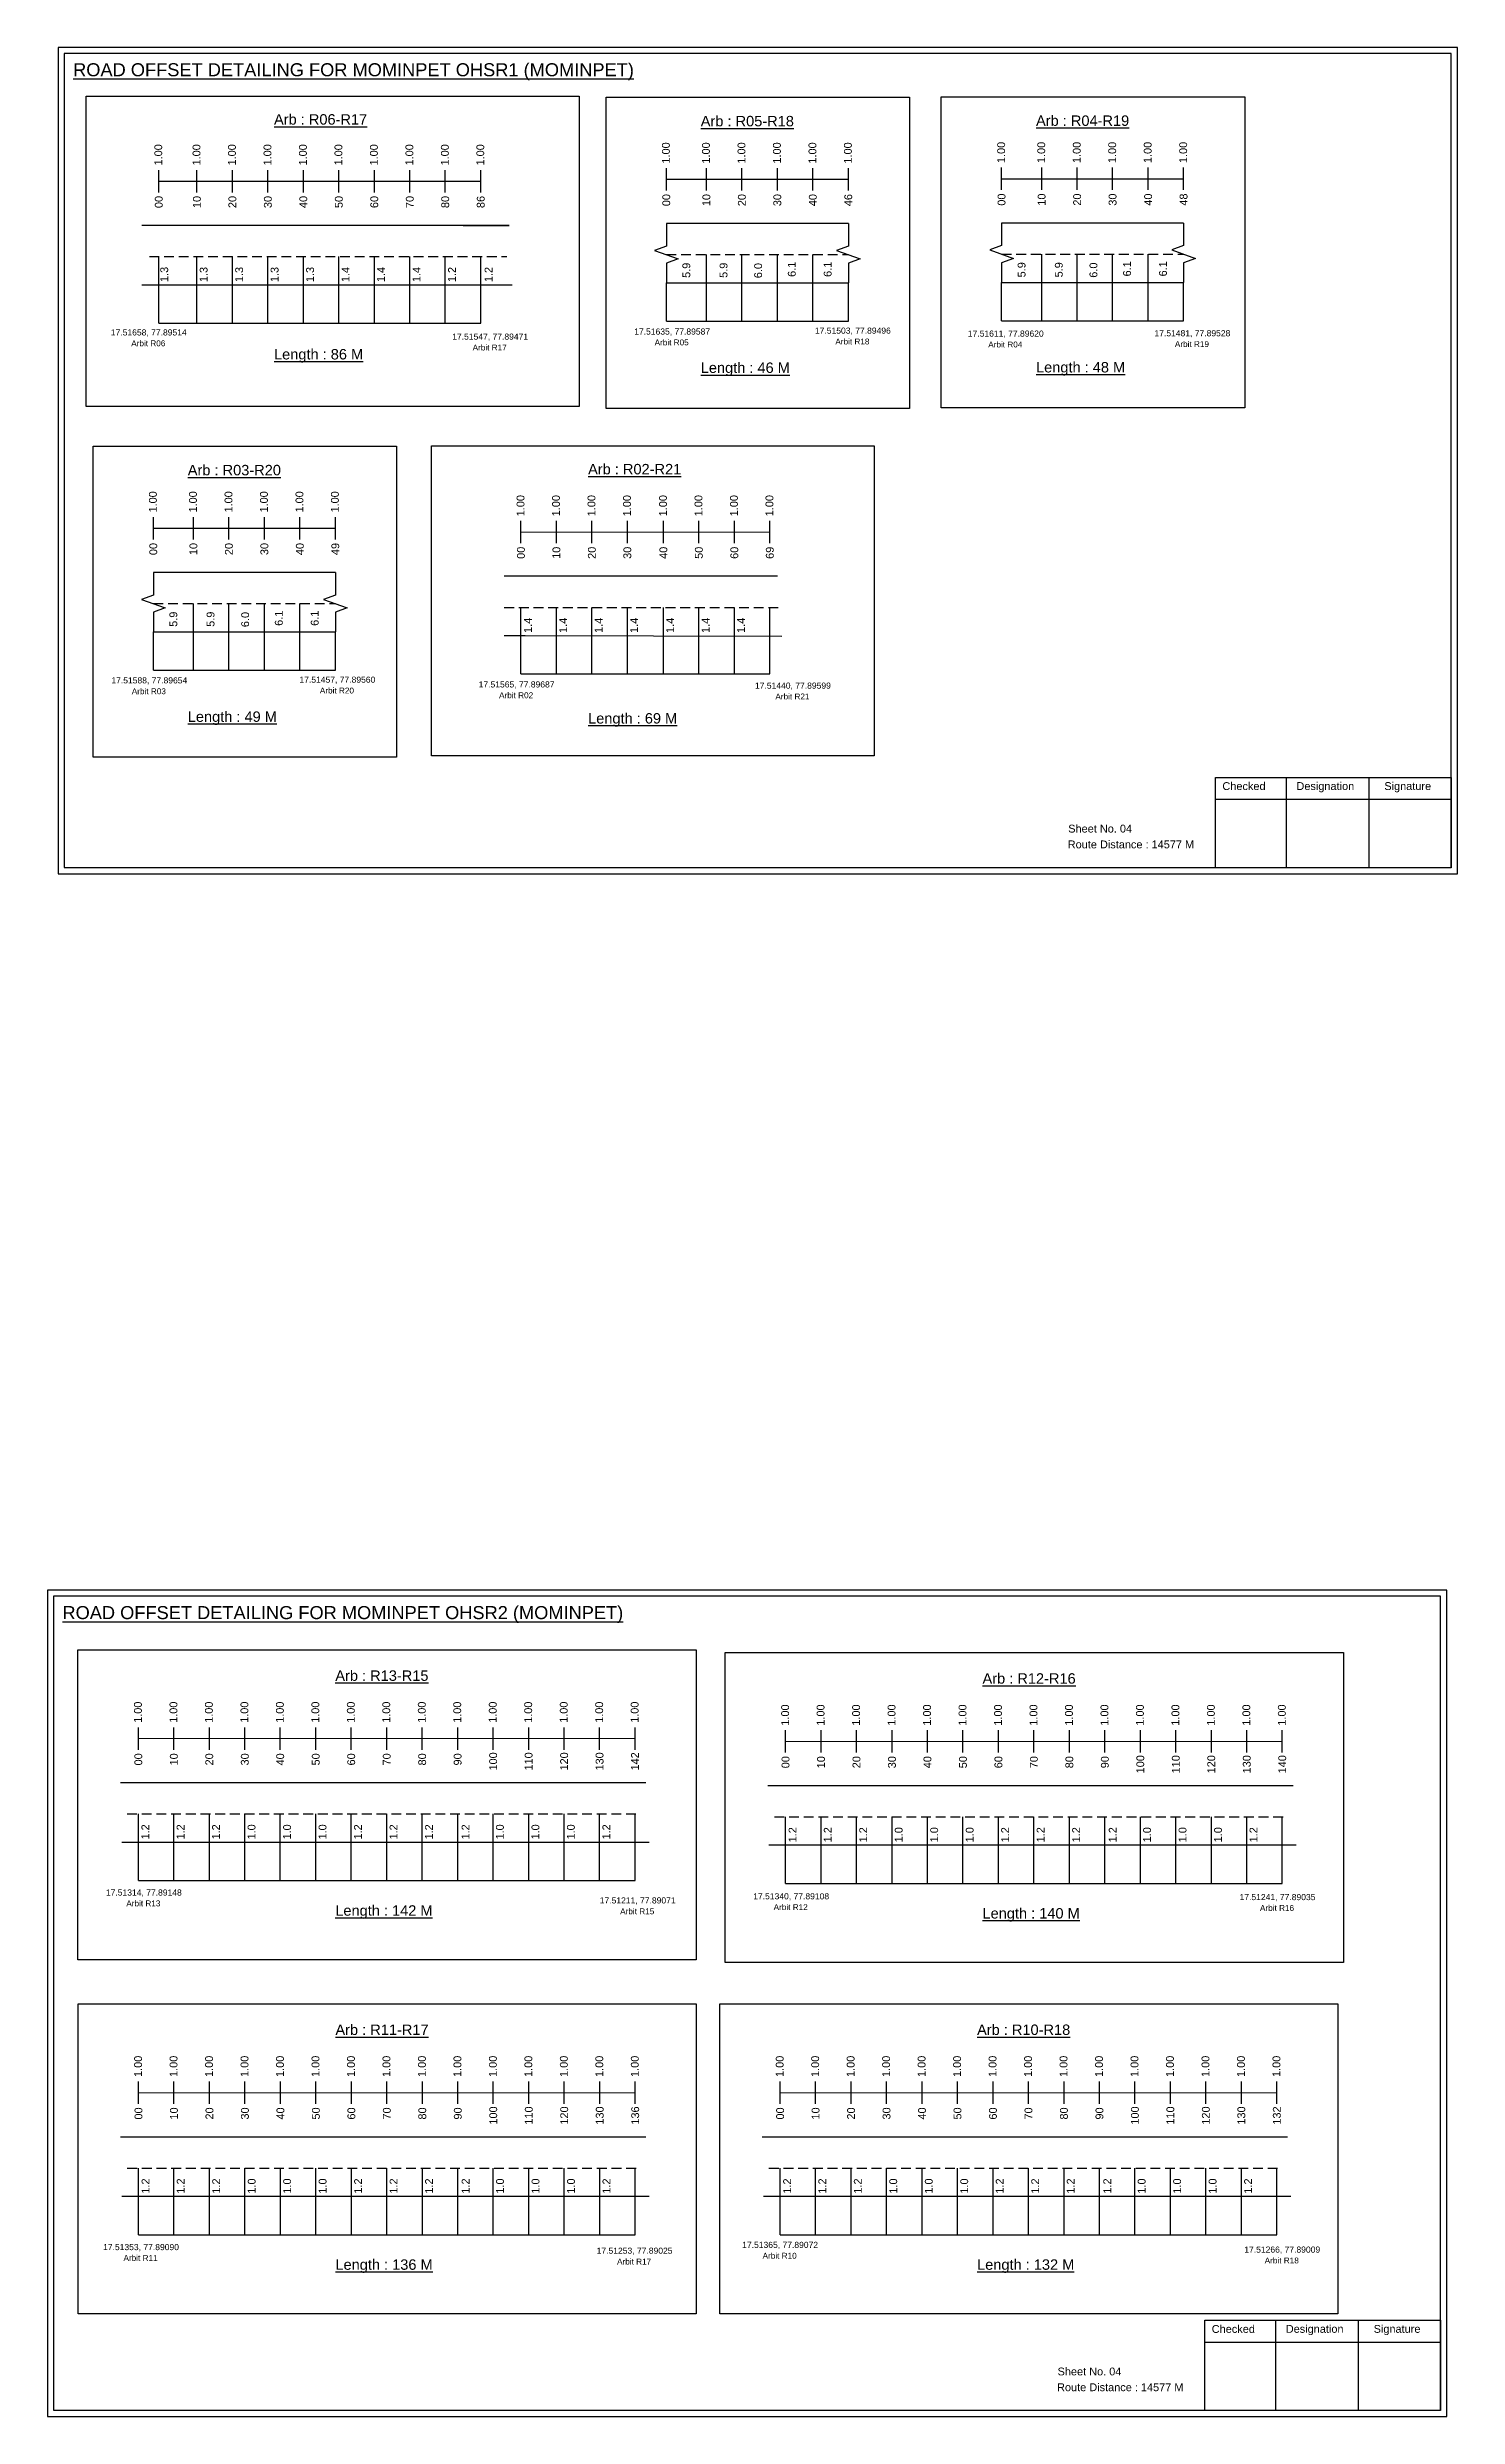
# Model space of a CAD drawing. Header units: inches. Extents: x 1446 to 12099, y 451 to 5049.
# Drawn here: x 5242 to 5782, y 4042 to 4950 of the extents above; entities that cross this region are included whole.
import ezdxf

# ---------------------------------------------------------------- set-up
doc = ezdxf.new("R2010")
doc.units = ezdxf.units.IN
doc.header["$MEASUREMENT"] = 0
doc.linetypes.add('DASHED2', pattern=[0.375, 0.25, -0.125])
doc.layers.add('PDF_Geometry', color=7, linetype='Continuous')
doc.layers.add('PDF_Text', color=5, linetype='Continuous')
doc.styles.add('PDF Arial', font='arial.ttf')
doc.styles.get("Standard").update_dxf_attribs({"font": 'arial.ttf'})

msp = doc.modelspace()

# ---------------------------------------------------------------- linework, layer by layer
at = {"color": 217, "true_color": 0x93278f}
for p, q in [((5479.09, 4895.35), (5479.09, 4903.9)), ((5494.46, 4895.35), (5494.46, 4903.9)), ((5508.06, 4895.35), (5508.06, 4903.9)), ((5521.66, 4895.35), (5521.66, 4903.9)), ((5535.26, 4895.35), (5535.26, 4903.9)), ((5548.86, 4895.35), (5548.86, 4903.9)), ((5607.6, 4895.53), (5607.6, 4904.09)), ((5622.97, 4895.53), (5622.97, 4904.09)), ((5636.57, 4895.53), (5636.57, 4904.09)), ((5650.17, 4895.53), (5650.17, 4904.09)), ((5663.77, 4895.53), (5663.77, 4904.09)), ((5677.37, 4895.53), (5677.37, 4904.09)), ((5284.54, 4894.61), (5284.54, 4903.17)), ((5284.54, 4898.89), (5407.97, 4898.96)), ((5299.17, 4894.61), (5299.17, 4903.17)), ((5312.77, 4894.61), (5312.77, 4903.17)), ((5326.37, 4894.61), (5326.37, 4903.17)), ((5339.97, 4894.61), (5339.97, 4903.17)), ((5353.57, 4894.61), (5353.57, 4903.17)), ((5367.17, 4894.61), (5367.17, 4903.17)), ((5380.77, 4894.61), (5380.77, 4903.17)), ((5394.37, 4894.61), (5394.37, 4903.17)), ((5407.97, 4894.61), (5407.97, 4903.17)), ((5479.09, 4899.62), (5548.86, 4899.62)), ((5607.6, 4899.8), (5677.37, 4899.8)), ((5282.46, 4761.61), (5282.46, 4770.17)), ((5297.83, 4761.61), (5297.83, 4770.17)), ((5311.43, 4761.61), (5311.43, 4770.17)), ((5325.03, 4761.61), (5325.03, 4770.17)), ((5338.63, 4761.61), (5338.63, 4770.17)), ((5352.23, 4761.61), (5352.23, 4770.17)), ((5423.36, 4760.18), (5423.36, 4768.74)), ((5436.96, 4760.18), (5436.96, 4768.74)), ((5450.56, 4760.18), (5450.56, 4768.74)), ((5464.16, 4760.18), (5464.16, 4768.74)), ((5477.98, 4760.18), (5477.98, 4768.74)), ((5491.58, 4760.18), (5491.58, 4768.74)), ((5505.18, 4760.18), (5505.18, 4768.74)), ((5518.78, 4760.18), (5518.78, 4768.74)), ((5282.46, 4765.88), (5352.23, 4765.88)), ((5423.36, 4764.45), (5518.78, 4764.51)), ((5276.73, 4297.75), (5276.73, 4306.31)), ((5290.33, 4297.75), (5290.33, 4306.31)), ((5303.93, 4297.75), (5303.93, 4306.31)), ((5317.53, 4297.75), (5317.53, 4306.31)), ((5331.13, 4297.75), (5331.13, 4306.31)), ((5344.73, 4297.75), (5344.73, 4306.31)), ((5358.33, 4297.75), (5358.33, 4306.31)), ((5371.93, 4297.75), (5371.93, 4306.31)), ((5385.53, 4297.75), (5385.53, 4306.31)), ((5399.13, 4297.75), (5399.13, 4306.31)), ((5412.73, 4297.75), (5412.73, 4306.31)), ((5426.33, 4297.75), (5426.33, 4306.31)), ((5439.93, 4297.75), (5439.93, 4306.31)), ((5453.53, 4297.75), (5453.53, 4306.31)), ((5467.13, 4297.75), (5467.13, 4306.31)), ((5524.8, 4296.67), (5524.8, 4305.23)), ((5538.4, 4296.67), (5538.4, 4305.23)), ((5552, 4296.67), (5552, 4305.23)), ((5565.6, 4296.67), (5565.6, 4305.23)), ((5579.2, 4296.67), (5579.2, 4305.23)), ((5592.8, 4296.67), (5592.8, 4305.23)), ((5606.4, 4296.67), (5606.4, 4305.23)), ((5620, 4296.67), (5620, 4305.23)), ((5633.6, 4296.67), (5633.6, 4305.23)), ((5647.2, 4296.67), (5647.2, 4305.23)), ((5660.8, 4296.67), (5660.8, 4305.23)), ((5674.4, 4296.67), (5674.4, 4305.23)), ((5688, 4296.67), (5688, 4305.23)), ((5701.6, 4296.67), (5701.6, 4305.23)), ((5715.2, 4296.67), (5715.2, 4305.23)), ((5276.73, 4302.02), (5467.13, 4302.15)), ((5524.8, 4300.94), (5715.2, 4301.07)), ((5276.77, 4162.04), (5276.77, 4170.6)), ((5290.37, 4162.04), (5290.37, 4170.6)), ((5303.97, 4162.04), (5303.97, 4170.6)), ((5317.57, 4162.04), (5317.57, 4170.6)), ((5331.17, 4162.04), (5331.17, 4170.6)), ((5344.77, 4162.04), (5344.77, 4170.6)), ((5358.37, 4162.04), (5358.37, 4170.6)), ((5371.97, 4162.04), (5371.97, 4170.6)), ((5385.57, 4162.04), (5385.57, 4170.6)), ((5399.17, 4162.04), (5399.17, 4170.6)), ((5412.77, 4162.04), (5412.77, 4170.6)), ((5426.37, 4162.04), (5426.37, 4170.6)), ((5439.97, 4162.04), (5439.97, 4170.6)), ((5453.57, 4162.04), (5453.57, 4170.6)), ((5467.17, 4162.04), (5467.17, 4170.6)), ((5522.72, 4162.04), (5522.72, 4170.6)), ((5536.32, 4162.04), (5536.32, 4170.6)), ((5549.92, 4162.04), (5549.92, 4170.6)), ((5563.52, 4162.04), (5563.52, 4170.6)), ((5577.12, 4162.04), (5577.12, 4170.6)), ((5590.72, 4162.04), (5590.72, 4170.6)), ((5604.32, 4162.04), (5604.32, 4170.6)), ((5617.92, 4162.04), (5617.92, 4170.6)), ((5631.52, 4162.04), (5631.52, 4170.6)), ((5645.12, 4162.04), (5645.12, 4170.6)), ((5658.72, 4162.04), (5658.72, 4170.6)), ((5672.32, 4162.04), (5672.32, 4170.6)), ((5685.92, 4162.04), (5685.92, 4170.6)), ((5699.52, 4162.04), (5699.52, 4170.6)), ((5713.12, 4162.04), (5713.12, 4170.6)), ((5276.77, 4166.31), (5467.17, 4166.44)), ((5522.72, 4166.31), (5713.12, 4166.44))]:
    msp.add_line(p, q, dxfattribs=at)
for p, q in [((5418.85, 4881.89), (5277.98, 4881.89)), ((5401.22, 4881.89), (5418.85, 4881.89)), ((5548.86, 4882.62), (5479.09, 4882.62)), ((5677.37, 4882.81), (5607.6, 4882.81)), ((5284.54, 4844.47), (5284.54, 4870)), ((5299.17, 4844.47), (5299.17, 4870)), ((5312.77, 4844.47), (5312.77, 4870)), ((5326.37, 4844.47), (5326.37, 4870)), ((5339.97, 4844.47), (5339.97, 4870)), ((5353.57, 4844.47), (5353.57, 4870)), ((5367.17, 4844.47), (5367.17, 4870)), ((5380.77, 4844.47), (5380.77, 4870)), ((5394.37, 4844.47), (5394.37, 4870)), ((5407.97, 4844.47), (5407.97, 4870)), ((5494.46, 4845.2), (5494.46, 4870.74)), ((5508.06, 4845.2), (5508.06, 4870.74)), ((5521.66, 4845.2), (5521.66, 4870.74)), ((5535.26, 4845.2), (5535.26, 4870.74)), ((5622.97, 4845.39), (5622.97, 4870.92)), ((5636.57, 4845.39), (5636.57, 4870.92)), ((5650.17, 4845.39), (5650.17, 4870.92)), ((5663.77, 4845.39), (5663.77, 4870.92)), ((5277.98, 4859.2), (5310.1, 4859.2)), ((5310.1, 4859.2), (5419.97, 4859.2)), ((5479.09, 4859.94), (5548.86, 4859.94)), ((5479.09, 4845.2), (5479.09, 4859.94)), ((5548.86, 4845.2), (5548.86, 4859.94)), ((5607.6, 4860.12), (5677.37, 4860.12)), ((5607.6, 4845.39), (5607.6, 4860.12)), ((5677.37, 4845.39), (5677.37, 4860.12)), ((5352.23, 4748.89), (5282.46, 4748.89)), ((5521.69, 4747.46), (5416.95, 4747.46)), ((5297.83, 4711.47), (5297.83, 4737)), ((5311.43, 4711.47), (5311.43, 4737)), ((5325.03, 4711.47), (5325.03, 4737)), ((5338.63, 4711.47), (5338.63, 4737)), ((5423.36, 4710.04), (5423.36, 4735.57)), ((5436.96, 4710.04), (5436.96, 4735.57)), ((5450.56, 4710.04), (5450.56, 4735.57)), ((5464.16, 4710.04), (5464.16, 4735.57)), ((5477.98, 4710.04), (5477.98, 4735.57)), ((5491.58, 4710.04), (5491.58, 4735.57)), ((5505.18, 4710.04), (5505.18, 4735.57)), ((5518.78, 4710.04), (5518.78, 4735.57)), ((5282.46, 4726.2), (5352.23, 4726.2)), ((5282.46, 4711.47), (5282.46, 4726.2)), ((5352.23, 4711.47), (5352.23, 4726.2)), ((5416.95, 4724.77), (5425.01, 4724.77)), ((5425.01, 4724.77), (5523.32, 4724.5)), ((5471.24, 4285.03), (5269.88, 4285.03)), ((5719.31, 4283.95), (5517.95, 4283.95)), ((5276.73, 4247.61), (5276.73, 4273.15)), ((5290.33, 4247.61), (5290.33, 4273.15)), ((5303.93, 4247.61), (5303.93, 4273.15)), ((5317.53, 4247.61), (5317.53, 4273.15)), ((5331.13, 4247.61), (5331.13, 4273.15)), ((5344.73, 4247.61), (5344.73, 4273.15)), ((5358.33, 4247.61), (5358.33, 4273.15)), ((5371.93, 4247.61), (5371.93, 4273.15)), ((5385.53, 4247.61), (5385.53, 4273.15)), ((5399.13, 4247.61), (5399.13, 4273.15)), ((5412.73, 4247.61), (5412.73, 4273.15)), ((5426.33, 4247.61), (5426.33, 4273.15)), ((5439.93, 4247.61), (5439.93, 4273.15)), ((5453.53, 4247.61), (5453.53, 4273.15)), ((5467.13, 4247.61), (5467.13, 4273.15)), ((5524.8, 4246.53), (5524.8, 4272.06)), ((5538.4, 4246.53), (5538.4, 4272.06)), ((5552, 4246.53), (5552, 4272.06)), ((5565.6, 4246.53), (5565.6, 4272.06)), ((5579.2, 4246.53), (5579.2, 4272.06)), ((5592.8, 4246.53), (5592.8, 4272.06)), ((5606.4, 4246.53), (5606.4, 4272.06)), ((5620, 4246.53), (5620, 4272.06)), ((5633.6, 4246.53), (5633.6, 4272.06)), ((5647.2, 4246.53), (5647.2, 4272.06)), ((5660.8, 4246.53), (5660.8, 4272.06)), ((5674.4, 4246.53), (5674.4, 4272.06)), ((5688, 4246.53), (5688, 4272.06)), ((5701.6, 4246.53), (5701.6, 4272.06)), ((5715.2, 4246.53), (5715.2, 4272.06)), ((5270.32, 4262.35), (5278.38, 4262.35)), ((5278.38, 4262.35), (5472.47, 4262.35)), ((5518.39, 4261.26), (5526.45, 4261.26)), ((5526.45, 4261.26), (5720.54, 4261.26)), ((5471.28, 4149.32), (5269.92, 4149.32)), ((5717.23, 4149.32), (5515.87, 4149.32)), ((5276.77, 4111.9), (5276.77, 4137.44)), ((5290.37, 4111.9), (5290.37, 4137.44)), ((5303.97, 4111.9), (5303.97, 4137.44)), ((5317.57, 4111.9), (5317.57, 4137.44)), ((5331.17, 4111.9), (5331.17, 4137.44)), ((5344.77, 4111.9), (5344.77, 4137.44)), ((5358.37, 4111.9), (5358.37, 4137.44)), ((5371.97, 4111.9), (5371.97, 4137.44)), ((5385.57, 4111.9), (5385.57, 4137.44)), ((5399.17, 4111.9), (5399.17, 4137.44)), ((5412.77, 4111.9), (5412.77, 4137.44)), ((5426.37, 4111.9), (5426.37, 4137.44)), ((5439.97, 4111.9), (5439.97, 4137.44)), ((5453.57, 4111.9), (5453.57, 4137.44)), ((5467.17, 4111.9), (5467.17, 4137.44)), ((5522.72, 4111.9), (5522.72, 4137.44)), ((5536.32, 4111.9), (5536.32, 4137.44)), ((5549.92, 4111.9), (5549.92, 4137.44)), ((5563.52, 4111.9), (5563.52, 4137.44)), ((5577.12, 4111.9), (5577.12, 4137.44)), ((5590.72, 4111.9), (5590.72, 4137.44)), ((5604.32, 4111.9), (5604.32, 4137.44)), ((5617.92, 4111.9), (5617.92, 4137.44)), ((5631.52, 4111.9), (5631.52, 4137.44)), ((5645.12, 4111.9), (5645.12, 4137.44)), ((5658.72, 4111.9), (5658.72, 4137.44)), ((5672.32, 4111.9), (5672.32, 4137.44)), ((5685.92, 4111.9), (5685.92, 4137.44)), ((5699.52, 4111.9), (5699.52, 4137.44)), ((5713.12, 4111.9), (5713.12, 4137.44)), ((5270.36, 4126.64), (5278.42, 4126.64)), ((5278.42, 4126.64), (5472.51, 4126.64)), ((5516.31, 4126.64), (5524.37, 4126.64)), ((5524.37, 4126.64), (5718.46, 4126.64))]:
    msp.add_line(p, q)
at = {"linetype": 'DASHED2', "ltscale": 15}
for p, q in [((5280.95, 4870), (5418, 4870)), ((5479.09, 4870.74), (5548.86, 4870.74)), ((5607.6, 4870.92), (5677.37, 4870.92)), ((5282.46, 4737), (5352.23, 4737)), ((5416.95, 4735.57), (5522.34, 4735.57)), ((5272.43, 4273.15), (5469.19, 4273.15)), ((5520.5, 4272.06), (5717.26, 4272.06)), ((5272.47, 4137.44), (5469.23, 4137.44)), ((5518.42, 4137.44), (5715.18, 4137.44))]:
    msp.add_line(p, q, dxfattribs=at)
at = {"color": 5}
for p, q in [((5284.54, 4844.47), (5407.97, 4844.47)), ((5479.09, 4845.2), (5548.86, 4845.2)), ((5607.6, 4845.39), (5677.37, 4845.39)), ((5282.46, 4711.47), (5352.23, 4711.47)), ((5423.36, 4710.03), (5518.78, 4710.04)), ((5276.73, 4247.61), (5467.13, 4247.61)), ((5524.8, 4246.53), (5715.2, 4246.53)), ((5276.77, 4111.9), (5467.17, 4111.9)), ((5522.72, 4111.9), (5713.12, 4111.9))]:
    msp.add_line(p, q, dxfattribs=at)
for points in [[(5256.76, 4931.42), (5445.69, 4931.42), (5445.69, 4812.59), (5256.76, 4812.59)], [(5455.99, 4931.04), (5572.34, 4931.04), (5572.34, 4811.83), (5455.99, 4811.83)], [(5584.5, 4931.23), (5700.85, 4931.23), (5700.85, 4812.02), (5584.5, 4812.02)], [(5259.36, 4797.31), (5375.71, 4797.31), (5375.71, 4678.1), (5259.36, 4678.1)], [(5389.09, 4797.51), (5558.7, 4797.51), (5558.7, 4678.69), (5389.09, 4678.69)], [(5253.57, 4336.06), (5490.53, 4336.06), (5490.53, 4217.24), (5253.57, 4217.24)], [(5501.64, 4334.98), (5738.6, 4334.98), (5738.6, 4216.15), (5501.64, 4216.15)], [(5253.62, 4200.35), (5490.57, 4200.35), (5490.57, 4081.53), (5253.62, 4081.53)], [(5499.56, 4200.35), (5736.52, 4200.35), (5736.52, 4081.53), (5499.56, 4081.53)]]:
    msp.add_lwpolyline(points, close=True)
at = {"linetype": 'Continuous'}
for points in [[(5479.09, 4882.62), (5479.09, 4874.01), (5474.59, 4872.38), (5483.59, 4869.1), (5479.09, 4867.46), (5479.09, 4859.94)], [(5548.86, 4882.62), (5548.86, 4874.01), (5544.36, 4872.38), (5553.36, 4869.1), (5548.86, 4867.46), (5548.86, 4859.94)], [(5607.6, 4882.81), (5607.6, 4874.2), (5603.1, 4872.56), (5612.1, 4869.29), (5607.6, 4867.65), (5607.6, 4860.12)], [(5677.37, 4882.81), (5677.37, 4874.2), (5672.87, 4872.56), (5681.87, 4869.29), (5677.37, 4867.65), (5677.37, 4860.12)], [(5282.46, 4748.89), (5282.46, 4740.28), (5277.96, 4738.64), (5286.96, 4735.37), (5282.46, 4733.73), (5282.46, 4726.2)], [(5352.23, 4748.89), (5352.23, 4740.28), (5347.73, 4738.64), (5356.72, 4735.37), (5352.23, 4733.73), (5352.23, 4726.2)]]:
    msp.add_lwpolyline(points, dxfattribs=at)
at = {"layer": 'PDF_Geometry'}
for points in [[(5245.93, 4950.18), (5245.93, 4633.47), (5782.4, 4633.47), (5782.4, 4950.18)], [(5248.25, 4947.85), (5248.25, 4635.89), (5779.98, 4635.89), (5779.98, 4947.85)], [(5241.84, 4358.88), (5241.84, 4042.17), (5778.31, 4042.17), (5778.31, 4358.88)], [(5244.16, 4356.56), (5244.16, 4044.59), (5775.89, 4044.59), (5775.89, 4356.56)]]:
    msp.add_lwpolyline(points, close=True, dxfattribs=at)
at = {"layer": 'PDF_Geometry', "color": 242, "true_color": 0xcc1f26}
for points in [[(5779.98, 4635.79), (5689.64, 4635.79), (5689.64, 4670.41), (5779.98, 4670.41)], [(5775.89, 4044.5), (5685.55, 4044.5), (5685.55, 4079.11), (5775.89, 4079.11)]]:
    msp.add_lwpolyline(points, close=True, dxfattribs=at)
for points in [[(5716.62, 4670.41), (5716.62, 4635.79)], [(5748.35, 4670.41), (5748.35, 4635.79)], [(5689.64, 4662.03), (5779.98, 4662.03)], [(5712.53, 4079.11), (5712.53, 4044.5)], [(5744.26, 4079.11), (5744.26, 4044.5)], [(5685.55, 4070.74), (5775.89, 4070.74)]]:
    msp.add_lwpolyline(points, dxfattribs=at)

# ---------------------------------------------------------------- texts
at = {"color": 242, "true_color": 0xcd2027}
for s, height, p in [('%%UROAD OFFSET DETAILING FOR MOMINPET OHSR1 (MOMINPET)', 5, (5251.7, 4939.11)), ('%%UArb : R06-R17', 4, (5328.71, 4920.58)), ('%%UArb : R05-R18', 4, (5492.28, 4919.92)), ('%%UArb : R04-R19', 4, (5620.8, 4920.1)), ('%%ULength : 86 M', 4, (5328.71, 4830.58)), ('%%ULength : 46 M', 4, (5492.28, 4825.42)), ('%%ULength : 48 M', 4, (5620.8, 4825.6)), ('%%UArb : R03-R20', 4, (5295.65, 4786.18)), ('%%UArb : R02-R21', 4, (5449.1, 4786.54)), ('%%ULength : 49 M', 4, (5295.65, 4691.68)), ('%%ULength : 69 M', 4, (5449.1, 4691.04)), ('%%UROAD OFFSET DETAILING FOR MOMINPET OHSR2 (MOMINPET)', 5, (5247.61, 4347.81)), ('%%UArb : R13-R15', 4, (5352.21, 4324.15)), ('%%UArb : R12-R16', 4, (5600.28, 4323.07)), ('%%ULength : 142 M', 4, (5352.21, 4234.15)), ('%%ULength : 140 M', 4, (5600.28, 4233.07)), ('%%UArb : R11-R17', 4, (5352.25, 4188.44)), ('%%UArb : R10-R18', 4, (5598.2, 4188.44)), ('%%ULength : 136 M', 4, (5352.25, 4098.44)), ('%%ULength : 132 M', 4, (5598.2, 4098.44))]:
    msp.add_text(s, height=height, dxfattribs=at).set_placement(p)
at = {"color": 217, "true_color": 0x93278f}
for s, p in [('1.00', (5285.86, 4904.91)), ('1.00', (5300.49, 4904.91)), ('1.00', (5314.09, 4904.91)), ('1.00', (5327.69, 4904.91)), ('1.00', (5341.29, 4904.91)), ('1.00', (5354.89, 4904.91)), ('1.00', (5368.49, 4904.91)), ('1.00', (5382.09, 4904.91)), ('1.00', (5395.69, 4904.91)), ('1.00', (5409.29, 4904.91)), ('1.00', (5480.42, 4905.64)), ('1.00', (5495.78, 4905.64)), ('1.00', (5509.38, 4905.64)), ('1.00', (5522.98, 4905.64)), ('1.00', (5536.58, 4905.64)), ('1.00', (5550.18, 4905.64)), ('1.00', (5608.93, 4905.83)), ('1.00', (5624.3, 4905.83)), ('1.00', (5637.9, 4905.83)), ('1.00', (5651.5, 4905.83)), ('1.00', (5665.1, 4905.83)), ('1.00', (5678.7, 4905.83)), ('00', (5286.02, 4888.59)), ('10', (5300.64, 4888.59)), ('20', (5314.24, 4888.59)), ('30', (5327.84, 4888.59)), ('40', (5341.44, 4888.59)), ('50', (5355.04, 4888.59)), ('60', (5368.64, 4888.59)), ('70', (5382.24, 4888.59)), ('80', (5395.84, 4888.59)), ('86', (5409.44, 4888.59)), ('00', (5480.57, 4889.32)), ('10', (5495.93, 4889.32)), ('20', (5509.53, 4889.32)), ('30', (5523.13, 4889.32)), ('40', (5536.73, 4889.32)), ('46', (5550.33, 4889.32)), ('00', (5609.08, 4889.51)), ('10', (5624.45, 4889.51)), ('20', (5638.05, 4889.51)), ('30', (5651.65, 4889.51)), ('40', (5665.25, 4889.51)), ('48', (5678.85, 4889.51)), ('1.00', (5283.78, 4771.91)), ('1.00', (5299.15, 4771.91)), ('1.00', (5312.75, 4771.91)), ('1.00', (5326.35, 4771.91)), ('1.00', (5339.95, 4771.91)), ('1.00', (5353.55, 4771.91)), ('1.00', (5424.69, 4770.47)), ('1.00', (5438.29, 4770.47)), ('1.00', (5451.89, 4770.47)), ('1.00', (5465.49, 4770.47)), ('1.00', (5479.3, 4770.47)), ('1.00', (5492.9, 4770.47)), ('1.00', (5506.5, 4770.47)), ('1.00', (5520.1, 4770.47)), ('00', (5283.93, 4755.59)), ('10', (5299.3, 4755.59)), ('20', (5312.9, 4755.59)), ('30', (5326.5, 4755.59)), ('40', (5340.1, 4755.59)), ('49', (5353.7, 4755.59)), ('00', (5424.84, 4754.15)), ('10', (5438.44, 4754.15)), ('20', (5452.04, 4754.15)), ('30', (5465.64, 4754.15)), ('40', (5479.45, 4754.15)), ('50', (5493.05, 4754.15)), ('60', (5506.65, 4754.15)), ('69', (5520.25, 4754.15)), ('1.00', (5278.05, 4308.05)), ('1.00', (5291.65, 4308.05)), ('1.00', (5305.25, 4308.05)), ('1.00', (5318.85, 4308.05)), ('1.00', (5332.45, 4308.05)), ('1.00', (5346.05, 4308.05)), ('1.00', (5359.65, 4308.05)), ('1.00', (5373.25, 4308.05)), ('1.00', (5386.85, 4308.05)), ('1.00', (5400.45, 4308.05)), ('1.00', (5414.05, 4308.05)), ('1.00', (5427.65, 4308.05)), ('1.00', (5441.25, 4308.05)), ('1.00', (5454.85, 4308.05)), ('1.00', (5468.45, 4308.05)), ('1.00', (5526.12, 4306.97)), ('1.00', (5539.72, 4306.97)), ('1.00', (5553.32, 4306.97)), ('1.00', (5566.92, 4306.97)), ('1.00', (5580.52, 4306.97)), ('1.00', (5594.12, 4306.97)), ('1.00', (5607.72, 4306.97)), ('1.00', (5621.32, 4306.97)), ('1.00', (5634.92, 4306.97)), ('1.00', (5648.52, 4306.97)), ('1.00', (5662.12, 4306.97)), ('1.00', (5675.72, 4306.97)), ('1.00', (5689.32, 4306.97)), ('1.00', (5702.92, 4306.97)), ('1.00', (5716.52, 4306.97)), ('00', (5278.2, 4291.73)), ('10', (5291.8, 4291.73)), ('20', (5305.4, 4291.73)), ('30', (5319, 4291.73)), ('40', (5332.6, 4291.73)), ('50', (5346.2, 4291.73)), ('60', (5359.8, 4291.73)), ('70', (5373.4, 4291.73)), ('80', (5387, 4291.73)), ('90', (5400.6, 4291.73)), ('100', (5414.2, 4289.78)), ('110', (5427.8, 4289.78)), ('120', (5441.4, 4289.78)), ('130', (5455, 4289.78)), ('142', (5468.6, 4289.78)), ('00', (5526.27, 4290.65)), ('10', (5539.87, 4290.65)), ('20', (5553.47, 4290.65)), ('30', (5567.07, 4290.65)), ('40', (5580.67, 4290.65)), ('50', (5594.27, 4290.65)), ('60', (5607.87, 4290.65)), ('70', (5621.47, 4290.65)), ('80', (5635.07, 4290.65)), ('90', (5648.67, 4290.65)), ('100', (5662.27, 4288.69)), ('110', (5675.87, 4288.69)), ('120', (5689.47, 4288.69)), ('130', (5703.07, 4288.69)), ('140', (5716.67, 4288.69)), ('1.00', (5278.1, 4172.34)), ('1.00', (5291.7, 4172.34)), ('1.00', (5305.3, 4172.34)), ('1.00', (5318.9, 4172.34)), ('1.00', (5332.5, 4172.34)), ('1.00', (5346.1, 4172.34)), ('1.00', (5359.7, 4172.34)), ('1.00', (5373.3, 4172.34)), ('1.00', (5386.9, 4172.34)), ('1.00', (5400.5, 4172.34)), ('1.00', (5414.1, 4172.34)), ('1.00', (5427.7, 4172.34)), ('1.00', (5441.3, 4172.34)), ('1.00', (5454.9, 4172.34)), ('1.00', (5468.5, 4172.34)), ('1.00', (5524.04, 4172.34)), ('1.00', (5537.64, 4172.34)), ('1.00', (5551.24, 4172.34)), ('1.00', (5564.84, 4172.34)), ('1.00', (5578.44, 4172.34)), ('1.00', (5592.04, 4172.34)), ('1.00', (5605.64, 4172.34)), ('1.00', (5619.24, 4172.34)), ('1.00', (5632.84, 4172.34)), ('1.00', (5646.44, 4172.34)), ('1.00', (5660.04, 4172.34)), ('1.00', (5673.64, 4172.34)), ('1.00', (5687.24, 4172.34)), ('1.00', (5700.84, 4172.34)), ('1.00', (5714.44, 4172.34)), ('00', (5278.25, 4156.02)), ('10', (5291.85, 4156.02)), ('20', (5305.45, 4156.02)), ('30', (5319.05, 4156.02)), ('40', (5332.65, 4156.02)), ('50', (5346.25, 4156.02)), ('60', (5359.85, 4156.02)), ('70', (5373.45, 4156.02)), ('80', (5387.05, 4156.02)), ('90', (5400.65, 4156.02)), ('100', (5414.25, 4154.07)), ('110', (5427.85, 4154.07)), ('120', (5441.45, 4154.07)), ('130', (5455.05, 4154.07)), ('136', (5468.65, 4154.07)), ('00', (5524.19, 4156.02)), ('10', (5537.79, 4156.02)), ('20', (5551.39, 4156.02)), ('30', (5564.99, 4156.02)), ('40', (5578.59, 4156.02)), ('50', (5592.19, 4156.02)), ('60', (5605.79, 4156.02)), ('70', (5619.39, 4156.02)), ('80', (5632.99, 4156.02)), ('90', (5646.59, 4156.02)), ('100', (5660.19, 4154.07)), ('110', (5673.79, 4154.07)), ('120', (5687.39, 4154.07)), ('130', (5700.99, 4154.07)), ('132', (5714.59, 4154.07))]:
    msp.add_text(s, height=3, rotation=90, dxfattribs=at).set_placement(p)
for s, p in [('5.9', (5488.25, 4861.84)), ('5.9', (5502.51, 4861.84)), ('6.0', (5515.78, 4861.72)), ('6.1', (5528.67, 4862.22)), ('6.1', (5542.43, 4862.22)), ('5.9', (5616.76, 4862.03)), ('5.9', (5631.02, 4862.03)), ('6.0', (5644.29, 4861.9)), ('6.1', (5657.18, 4862.4)), ('6.1', (5670.95, 4862.4)), ('1.3', (5288.14, 4860.25)), ('1.3', (5303.24, 4860.2)), ('1.3', (5316.84, 4860.2)), ('1.3', (5330.44, 4860.2)), ('1.3', (5344.04, 4860.2)), ('1.4', (5357.64, 4860.2)), ('1.4', (5371.24, 4860.2)), ('1.4', (5384.84, 4860.2)), ('1.2', (5398.44, 4860.2)), ('1.2', (5412.46, 4860.2)), ('5.9', (5291.62, 4728.11)), ('5.9', (5305.88, 4728.11)), ('6.0', (5319.15, 4727.99)), ('6.1', (5332.04, 4728.49)), ('6.1', (5345.8, 4728.49)), ('1.4', (5427.54, 4725.77)), ('1.4', (5441.03, 4725.77)), ('1.4', (5454.63, 4725.77)), ('1.4', (5468.23, 4725.77)), ('1.4', (5482.04, 4725.77)), ('1.4', (5495.64, 4725.77)), ('1.4', (5509.24, 4725.77)), ('1.2', (5280.9, 4263.34)), ('1.2', (5294.4, 4263.34)), ('1.2', (5308, 4263.34)), ('1.0', (5321.6, 4263.34)), ('1.0', (5335.2, 4263.34)), ('1.0', (5348.8, 4263.34)), ('1.2', (5362.4, 4263.34)), ('1.2', (5376, 4263.34)), ('1.2', (5389.6, 4263.34)), ('1.2', (5403.62, 4263.34)), ('1.0', (5416.8, 4263.34)), ('1.0', (5430.4, 4263.34)), ('1.0', (5444, 4263.34)), ('1.2', (5457.6, 4263.34)), ('1.2', (5528.97, 4262.26)), ('1.2', (5542.46, 4262.26)), ('1.2', (5556.06, 4262.26)), ('1.0', (5569.66, 4262.26)), ('1.0', (5583.26, 4262.26)), ('1.0', (5596.86, 4262.26)), ('1.2', (5610.46, 4262.26)), ('1.2', (5624.06, 4262.26)), ('1.2', (5637.66, 4262.26)), ('1.2', (5651.69, 4262.26)), ('1.0', (5664.86, 4262.26)), ('1.0', (5678.46, 4262.26)), ('1.0', (5692.06, 4262.26)), ('1.2', (5705.66, 4262.26)), ('1.2', (5280.95, 4127.63)), ('1.2', (5294.44, 4127.63)), ('1.2', (5308.04, 4127.63)), ('1.0', (5321.64, 4127.63)), ('1.0', (5335.24, 4127.63)), ('1.0', (5348.84, 4127.63)), ('1.2', (5362.44, 4127.63)), ('1.2', (5376.04, 4127.63)), ('1.2', (5389.64, 4127.63)), ('1.2', (5403.66, 4127.63)), ('1.0', (5416.84, 4127.63)), ('1.0', (5430.44, 4127.63)), ('1.0', (5444.04, 4127.63)), ('1.2', (5457.64, 4127.63)), ('1.2', (5526.89, 4127.63)), ('1.2', (5540.38, 4127.63)), ('1.2', (5553.98, 4127.63)), ('1.0', (5567.58, 4127.63)), ('1.0', (5581.18, 4127.63)), ('1.0', (5594.78, 4127.63)), ('1.2', (5608.38, 4127.63)), ('1.2', (5621.98, 4127.63)), ('1.2', (5635.58, 4127.63)), ('1.2', (5649.61, 4127.63)), ('1.0', (5662.78, 4127.63)), ('1.0', (5676.38, 4127.63)), ('1.0', (5689.98, 4127.63)), ('1.2', (5703.58, 4127.63))]:
    msp.add_text(s, height=3, rotation=90).set_placement(p)
at = {"color": 5}
for s, height, p in [('17.51658, 77.89514', 2.34, (5266.16, 4839.77)), ('17.51547, 77.89471', 2.34, (5397.02, 4838.16)), ('17.51635, 77.89587', 2.34, (5466.78, 4840.11)), ('17.51503, 77.89496', 2.34, (5536.05, 4840.46)), ('17.51611, 77.89620', 2.34, (5594.66, 4839.32)), ('17.51481, 77.89528', 2.34, (5666.2, 4839.46)), ('Arbit R06', 2.246, (5273.98, 4835.64)), ('Arbit R17', 2.246, (5404.84, 4834.03)), ('Arbit R05', 2.246, (5474.6, 4835.98)), ('Arbit R18', 2.246, (5543.87, 4836.33)), ('Arbit R04', 2.246, (5602.48, 4835.19)), ('Arbit R19', 2.246, (5674.02, 4835.34)), ('17.51588, 77.89654', 2.34, (5266.37, 4706.42)), ('Arbit R03', 2.246, (5274.19, 4702.29)), ('17.51457, 77.89560', 2.34, (5338.46, 4706.69)), ('Arbit R20', 2.246, (5346.28, 4702.56)), ('17.51565, 77.89687', 2.34, (5407.15, 4704.87)), ('17.51440, 77.89599', 2.34, (5513.07, 4704.41)), ('Arbit R02', 2.246, (5414.97, 4700.75)), ('Arbit R21', 2.246, (5520.89, 4700.29)), ('17.51314, 77.89148', 2.34, (5264.27, 4241.86)), ('17.51211, 77.89071', 2.34, (5453.57, 4238.84)), ('17.51340, 77.89108', 2.34, (5512.4, 4240.42)), ('17.51241, 77.89035', 2.34, (5698.82, 4240.11)), ('Arbit R13', 2.246, (5272.09, 4237.74)), ('Arbit R15', 2.246, (5461.39, 4234.71)), ('Arbit R12', 2.246, (5520.22, 4236.3)), ('Arbit R16', 2.246, (5706.64, 4235.98)), ('17.51353, 77.89090', 2.34, (5263.19, 4105.97)), ('Arbit R11', 2.246, (5271.01, 4101.85)), ('17.51253, 77.89025', 2.34, (5452.38, 4104.59)), ('17.51365, 77.89072', 2.34, (5508.16, 4106.82)), ('Arbit R10', 2.246, (5515.98, 4102.7)), ('17.51266, 77.89009', 2.34, (5700.63, 4105.02)), ('Arbit R17', 2.246, (5460.2, 4100.47)), ('Arbit R18', 2.246, (5708.45, 4100.89))]:
    msp.add_text(s, height=height, dxfattribs=at).set_placement(p)
for s, p in [('Sheet No. 04', (5633.14, 4649.27)), ('Route Distance : 14577 M', (5632.95, 4643.22)), ('Sheet No. 04', (5629.05, 4057.97)), ('Route Distance : 14577 M', (5628.86, 4051.92))]:
    msp.add_text(s, height=3).set_placement(p)
at = {"layer": 'PDF_Text', "color": 7, "attachment_point": 7, "style": 'PDF Arial'}
for s, insert, char_height in [('Checked', (5692.24, 4665.52), 3.001), ('Designation', (5720.62, 4664.68), 3.0006), ('Signature', (5754.3, 4664.68), 3.001), ('Checked', (5688.15, 4074.22), 3.001), ('Designation', (5716.53, 4073.39), 3.0006), ('Signature', (5750.21, 4073.39), 3.001)]:
    msp.add_mtext(s, dxfattribs=dict(at, insert=insert, char_height=char_height))

doc.saveas('drawing.dxf')
